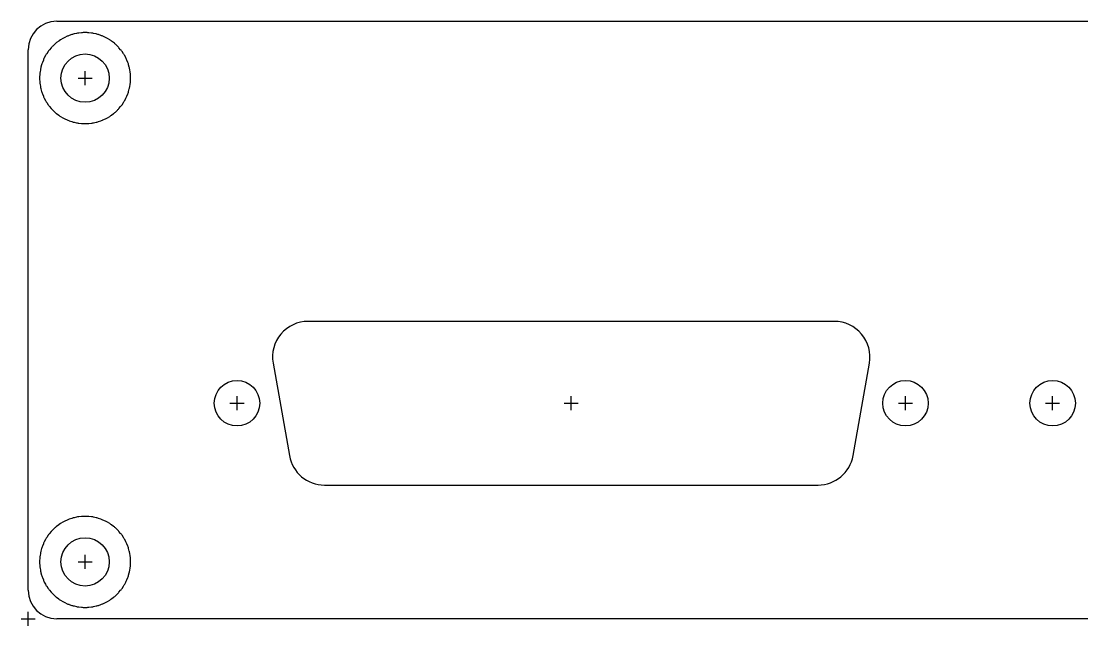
# Model space of a CAD drawing. Header units: millimetres. Extents: x 0 to 164, y 0 to 42.
# Drawn here: x -0.5 to 74.1, y -0.5 to 42 of the extents above; entities that cross this region are included whole.
import ezdxf

# ---------------------------------------------------------------- set-up
doc = ezdxf.new("R2010")
doc.units = ezdxf.units.MM
doc.layers.add('Bezugspunkte', color=1, linetype='CONTINUOUS')
doc.layers.add('Kontur', color=7, linetype='CONTINUOUS')

msp = doc.modelspace()

# ---------------------------------------------------------------- linework, layer by layer
at = {"layer": 'Bezugspunkte', "color": 1, "linetype": 'CONTINUOUS'}
for p, q in [((4, 37.507), (4, 38.493)), ((3.507, 38), (4.493, 38)), ((14.187, 15.15), (15.173, 15.15)), ((14.68, 14.657), (14.68, 15.643)), ((37.687, 15.15), (38.673, 15.15)), ((37.687, 15.15), (38.673, 15.15)), ((38.18, 14.657), (38.18, 15.643)), ((38.18, 14.657), (38.18, 15.643)), ((61.187, 15.15), (62.173, 15.15)), ((61.68, 14.657), (61.68, 15.643)), ((71.537, 15.15), (72.523, 15.15)), ((72.03, 14.657), (72.03, 15.643)), ((4, 3.507), (4, 4.493)), ((3.507, 4), (4.493, 4)), ((-0.493, 0), (0.493, 0)), ((0, -0.493), (0, 0.493))]:
    msp.add_line(p, q, dxfattribs=at)
at = {"layer": 'Kontur', "color": 7, "linetype": 'CONTINUOUS'}
for p, q in [((2, 42), (162, 42)), ((3.063, 41.059), (2.889, 41)), ((3.063, 41.059), (2.889, 41)), ((3.114, 41.075), (3.063, 41.059)), ((3.114, 41.075), (3.063, 41.059)), ((3.166, 41.089), (3.114, 41.075)), ((3.166, 41.089), (3.114, 41.075)), ((3.22, 41.102), (3.166, 41.089)), ((3.22, 41.102), (3.166, 41.089)), ((3.4, 41.142), (3.22, 41.102)), ((3.4, 41.142), (3.22, 41.102)), ((3.454, 41.153), (3.4, 41.142)), ((3.454, 41.153), (3.4, 41.142)), ((3.508, 41.162), (3.454, 41.153)), ((3.508, 41.162), (3.454, 41.153)), ((3.562, 41.169), (3.508, 41.162)), ((3.562, 41.169), (3.508, 41.162)), ((3.745, 41.189), (3.562, 41.169)), ((3.745, 41.189), (3.562, 41.169)), ((3.799, 41.194), (3.745, 41.189)), ((3.799, 41.194), (3.745, 41.189)), ((3.853, 41.197), (3.799, 41.194)), ((3.853, 41.197), (3.799, 41.194)), ((3.908, 41.198), (3.853, 41.197)), ((3.908, 41.198), (3.853, 41.197)), ((4.092, 41.198), (3.908, 41.198)), ((4.092, 41.198), (3.908, 41.198)), ((4.146, 41.197), (4.092, 41.198)), ((4.146, 41.197), (4.092, 41.198)), ((4.2, 41.194), (4.146, 41.197)), ((4.2, 41.194), (4.146, 41.197)), ((4.255, 41.189), (4.2, 41.194)), ((4.255, 41.189), (4.2, 41.194)), ((4.438, 41.169), (4.255, 41.189)), ((4.438, 41.169), (4.255, 41.189)), ((4.493, 41.162), (4.438, 41.169)), ((4.493, 41.162), (4.438, 41.169)), ((4.547, 41.153), (4.493, 41.162)), ((4.547, 41.153), (4.493, 41.162)), ((4.6, 41.142), (4.547, 41.153)), ((4.6, 41.142), (4.547, 41.153)), ((4.78, 41.102), (4.6, 41.142)), ((4.78, 41.102), (4.6, 41.142)), ((4.832, 41.09), (4.78, 41.102)), ((4.832, 41.09), (4.78, 41.102)), ((4.885, 41.075), (4.832, 41.09)), ((4.885, 41.075), (4.832, 41.09)), ((4.937, 41.059), (4.885, 41.075)), ((4.937, 41.059), (4.885, 41.075)), ((5.111, 41), (4.937, 41.059)), ((5.111, 41), (4.937, 41.059)), ((1.863, 40.381), (1.73, 40.254)), ((1.863, 40.381), (1.73, 40.254)), ((1.91, 40.424), (1.863, 40.381)), ((1.91, 40.424), (1.863, 40.381)), ((1.952, 40.459), (1.91, 40.424)), ((1.952, 40.459), (1.91, 40.424)), ((1.995, 40.493), (1.952, 40.459)), ((1.995, 40.493), (1.952, 40.459)), ((2.142, 40.604), (1.995, 40.493)), ((2.142, 40.604), (1.995, 40.493)), ((2.181, 40.633), (2.142, 40.604)), ((2.181, 40.633), (2.142, 40.604)), ((2.273, 40.693), (2.181, 40.633)), ((2.273, 40.693), (2.181, 40.633)), ((2.431, 40.788), (2.273, 40.693)), ((2.431, 40.788), (2.273, 40.693)), ((2.478, 40.815), (2.431, 40.788)), ((2.478, 40.815), (2.431, 40.788)), ((2.527, 40.84), (2.478, 40.815)), ((2.527, 40.84), (2.478, 40.815)), ((2.576, 40.864), (2.527, 40.84)), ((2.576, 40.864), (2.527, 40.84)), ((2.743, 40.941), (2.576, 40.864)), ((2.743, 40.941), (2.576, 40.864)), ((2.787, 40.961), (2.743, 40.941)), ((2.787, 40.961), (2.743, 40.941)), ((2.838, 40.981), (2.787, 40.961)), ((2.838, 40.981), (2.787, 40.961)), ((2.889, 41), (2.838, 40.981)), ((2.889, 41), (2.838, 40.981)), ((5.156, 40.983), (5.111, 41)), ((5.156, 40.983), (5.111, 41)), ((5.207, 40.963), (5.156, 40.983)), ((5.207, 40.963), (5.156, 40.983)), ((5.257, 40.941), (5.207, 40.963)), ((5.257, 40.941), (5.207, 40.963)), ((5.424, 40.864), (5.257, 40.941)), ((5.424, 40.864), (5.257, 40.941)), ((5.473, 40.84), (5.424, 40.864)), ((5.473, 40.84), (5.424, 40.864)), ((5.521, 40.815), (5.473, 40.84)), ((5.521, 40.815), (5.473, 40.84)), ((5.569, 40.788), (5.521, 40.815)), ((5.569, 40.788), (5.521, 40.815)), ((5.727, 40.693), (5.569, 40.788)), ((5.727, 40.693), (5.569, 40.788)), ((5.768, 40.667), (5.727, 40.693)), ((5.768, 40.667), (5.727, 40.693)), ((5.814, 40.636), (5.768, 40.667)), ((5.814, 40.636), (5.768, 40.667)), ((5.858, 40.604), (5.814, 40.636)), ((5.858, 40.604), (5.814, 40.636)), ((6.005, 40.493), (5.858, 40.604)), ((6.005, 40.493), (5.858, 40.604)), ((6.055, 40.454), (6.005, 40.493)), ((6.055, 40.454), (6.005, 40.493)), ((6.097, 40.418), (6.055, 40.454)), ((6.097, 40.418), (6.055, 40.454)), ((6.137, 40.381), (6.097, 40.418)), ((6.137, 40.381), (6.097, 40.418)), ((6.27, 40.254), (6.137, 40.381)), ((6.27, 40.254), (6.137, 40.381)), ((0, 2), (0, 40)), ((1.218, 39.579), (1.132, 39.417)), ((1.218, 39.579), (1.132, 39.417)), ((1.244, 39.626), (1.218, 39.579)), ((1.244, 39.626), (1.218, 39.579)), ((1.273, 39.673), (1.244, 39.626)), ((1.273, 39.673), (1.244, 39.626)), ((1.302, 39.719), (1.273, 39.673)), ((1.302, 39.719), (1.273, 39.673)), ((1.406, 39.872), (1.302, 39.719)), ((1.406, 39.872), (1.302, 39.719)), ((1.436, 39.914), (1.406, 39.872)), ((1.436, 39.914), (1.406, 39.872)), ((1.469, 39.958), (1.436, 39.914)), ((1.469, 39.958), (1.436, 39.914)), ((1.504, 40), (1.469, 39.958)), ((1.504, 40), (1.469, 39.958)), ((1.623, 40.14), (1.504, 40)), ((1.623, 40.14), (1.504, 40)), ((1.654, 40.175), (1.623, 40.14)), ((1.654, 40.175), (1.623, 40.14)), ((1.691, 40.215), (1.654, 40.175)), ((1.691, 40.215), (1.654, 40.175)), ((1.73, 40.254), (1.691, 40.215)), ((1.73, 40.254), (1.691, 40.215)), ((6.303, 40.221), (6.27, 40.254)), ((6.303, 40.221), (6.27, 40.254)), ((6.341, 40.182), (6.303, 40.221)), ((6.341, 40.182), (6.303, 40.221)), ((6.377, 40.14), (6.341, 40.182)), ((6.377, 40.14), (6.341, 40.182)), ((6.496, 40), (6.377, 40.14)), ((6.496, 40), (6.377, 40.14)), ((6.529, 39.961), (6.496, 40)), ((6.529, 39.961), (6.496, 40)), ((6.562, 39.917), (6.529, 39.961)), ((6.562, 39.917), (6.529, 39.961)), ((6.594, 39.872), (6.562, 39.917)), ((6.594, 39.872), (6.562, 39.917)), ((6.698, 39.719), (6.594, 39.872)), ((6.698, 39.719), (6.594, 39.872)), ((6.727, 39.674), (6.698, 39.719)), ((6.727, 39.674), (6.698, 39.719)), ((6.755, 39.627), (6.727, 39.674)), ((6.755, 39.627), (6.727, 39.674)), ((6.782, 39.579), (6.755, 39.627)), ((6.782, 39.579), (6.755, 39.627)), ((6.868, 39.417), (6.782, 39.579)), ((6.868, 39.417), (6.782, 39.579)), ((0.943, 38.941), (0.894, 38.763)), ((0.943, 38.941), (0.894, 38.763)), ((0.958, 38.994), (0.943, 38.941)), ((0.958, 38.994), (0.943, 38.941)), ((0.976, 39.046), (0.958, 38.994)), ((0.976, 39.046), (0.958, 38.994)), ((0.995, 39.097), (0.976, 39.046)), ((0.995, 39.097), (0.976, 39.046)), ((1.063, 39.268), (0.995, 39.097)), ((1.063, 39.268), (0.995, 39.097)), ((1.084, 39.319), (1.063, 39.268)), ((1.084, 39.319), (1.063, 39.268)), ((1.107, 39.368), (1.084, 39.319)), ((1.107, 39.368), (1.084, 39.319)), ((1.132, 39.417), (1.107, 39.368)), ((1.132, 39.417), (1.107, 39.368)), ((6.893, 39.368), (6.868, 39.417)), ((6.893, 39.368), (6.868, 39.417)), ((6.916, 39.319), (6.893, 39.368)), ((6.916, 39.319), (6.893, 39.368)), ((6.937, 39.268), (6.916, 39.319)), ((6.937, 39.268), (6.916, 39.319)), ((7.005, 39.097), (6.937, 39.268)), ((7.005, 39.097), (6.937, 39.268)), ((7.024, 39.046), (7.005, 39.097)), ((7.024, 39.046), (7.005, 39.097)), ((7.042, 38.994), (7.024, 39.046)), ((7.042, 38.994), (7.024, 39.046)), ((7.057, 38.941), (7.042, 38.994)), ((7.057, 38.941), (7.042, 38.994)), ((7.106, 38.763), (7.057, 38.941)), ((7.106, 38.763), (7.057, 38.941)), ((0.802, 38.081), (0.8, 38.027)), ((0.802, 38.081), (0.8, 38.027)), ((0.812, 38.265), (0.802, 38.081)), ((0.812, 38.265), (0.802, 38.081)), ((0.816, 38.321), (0.812, 38.265)), ((0.816, 38.321), (0.812, 38.265)), ((0.822, 38.375), (0.816, 38.321)), ((0.822, 38.375), (0.816, 38.321)), ((0.83, 38.429), (0.822, 38.375)), ((0.83, 38.429), (0.822, 38.375)), ((0.86, 38.61), (0.83, 38.429)), ((0.86, 38.61), (0.83, 38.429)), ((0.869, 38.657), (0.86, 38.61)), ((0.869, 38.657), (0.86, 38.61)), ((0.88, 38.71), (0.869, 38.657)), ((0.88, 38.71), (0.869, 38.657)), ((0.894, 38.763), (0.88, 38.71)), ((0.894, 38.763), (0.88, 38.71)), ((7.118, 38.718), (7.106, 38.763)), ((7.118, 38.718), (7.106, 38.763)), ((7.13, 38.664), (7.118, 38.718)), ((7.13, 38.664), (7.118, 38.718)), ((7.14, 38.61), (7.13, 38.664)), ((7.14, 38.61), (7.13, 38.664)), ((7.17, 38.429), (7.14, 38.61)), ((7.17, 38.429), (7.14, 38.61)), ((7.178, 38.374), (7.17, 38.429)), ((7.178, 38.374), (7.17, 38.429)), ((7.184, 38.32), (7.178, 38.374)), ((7.184, 38.32), (7.178, 38.374)), ((7.188, 38.265), (7.184, 38.32)), ((7.188, 38.265), (7.184, 38.32)), ((7.198, 38.081), (7.188, 38.265)), ((7.198, 38.081), (7.188, 38.265)), ((7.2, 38.028), (7.198, 38.081)), ((7.2, 38.028), (7.198, 38.081)), ((0.8, 38.027), (0.8, 37.972)), ((0.8, 38.027), (0.8, 37.972)), ((0.8, 37.972), (0.802, 37.919)), ((0.8, 37.972), (0.802, 37.919)), ((0.802, 37.919), (0.812, 37.735)), ((0.802, 37.919), (0.812, 37.735)), ((0.812, 37.735), (0.816, 37.68)), ((0.812, 37.735), (0.816, 37.68)), ((0.816, 37.68), (0.822, 37.626)), ((0.816, 37.68), (0.822, 37.626)), ((0.822, 37.626), (0.83, 37.571)), ((0.822, 37.626), (0.83, 37.571)), ((0.83, 37.571), (0.86, 37.39)), ((0.83, 37.571), (0.86, 37.39)), ((0.86, 37.39), (0.87, 37.336)), ((0.86, 37.39), (0.87, 37.336)), ((0.87, 37.336), (0.882, 37.282)), ((0.87, 37.336), (0.882, 37.282)), ((7.106, 37.237), (7.12, 37.29)), ((7.106, 37.237), (7.12, 37.29)), ((7.12, 37.29), (7.131, 37.343)), ((7.12, 37.29), (7.131, 37.343)), ((7.131, 37.343), (7.14, 37.39)), ((7.131, 37.343), (7.14, 37.39)), ((7.14, 37.39), (7.17, 37.571)), ((7.14, 37.39), (7.17, 37.571)), ((7.17, 37.571), (7.178, 37.625)), ((7.17, 37.571), (7.178, 37.625)), ((7.178, 37.625), (7.184, 37.679)), ((7.178, 37.625), (7.184, 37.679)), ((7.184, 37.679), (7.188, 37.735)), ((7.184, 37.679), (7.188, 37.735)), ((7.188, 37.735), (7.198, 37.919)), ((7.188, 37.735), (7.198, 37.919)), ((7.198, 37.919), (7.2, 37.973)), ((7.198, 37.919), (7.2, 37.973)), ((7.2, 37.973), (7.2, 38.028)), ((7.2, 37.973), (7.2, 38.028)), ((0.882, 37.282), (0.894, 37.237)), ((0.882, 37.282), (0.894, 37.237)), ((0.894, 37.237), (0.943, 37.059)), ((0.894, 37.237), (0.943, 37.059)), ((0.943, 37.059), (0.958, 37.006)), ((0.943, 37.059), (0.958, 37.006)), ((0.958, 37.006), (0.976, 36.954)), ((0.958, 37.006), (0.976, 36.954)), ((0.976, 36.954), (0.995, 36.903)), ((0.976, 36.954), (0.995, 36.903)), ((0.995, 36.903), (1.063, 36.732)), ((0.995, 36.903), (1.063, 36.732)), ((1.063, 36.732), (1.084, 36.681)), ((1.063, 36.732), (1.084, 36.681)), ((1.084, 36.681), (1.107, 36.632)), ((1.084, 36.681), (1.107, 36.632)), ((1.107, 36.632), (1.132, 36.583)), ((1.107, 36.632), (1.132, 36.583)), ((1.132, 36.583), (1.218, 36.421)), ((1.132, 36.583), (1.218, 36.421)), ((6.782, 36.421), (6.868, 36.583)), ((6.782, 36.421), (6.868, 36.583)), ((6.868, 36.583), (6.893, 36.632)), ((6.868, 36.583), (6.893, 36.632)), ((6.893, 36.632), (6.916, 36.681)), ((6.893, 36.632), (6.916, 36.681)), ((6.916, 36.681), (6.937, 36.732)), ((6.916, 36.681), (6.937, 36.732)), ((6.937, 36.732), (7.005, 36.903)), ((6.937, 36.732), (7.005, 36.903)), ((7.005, 36.903), (7.024, 36.954)), ((7.005, 36.903), (7.024, 36.954)), ((7.024, 36.954), (7.042, 37.006)), ((7.024, 36.954), (7.042, 37.006)), ((7.042, 37.006), (7.057, 37.059)), ((7.042, 37.006), (7.057, 37.059)), ((7.057, 37.059), (7.106, 37.237)), ((7.057, 37.059), (7.106, 37.237)), ((1.218, 36.421), (1.245, 36.373)), ((1.218, 36.421), (1.245, 36.373)), ((1.245, 36.373), (1.273, 36.326)), ((1.245, 36.373), (1.273, 36.326)), ((1.273, 36.326), (1.302, 36.281)), ((1.273, 36.326), (1.302, 36.281)), ((1.302, 36.281), (1.406, 36.128)), ((1.302, 36.281), (1.406, 36.128)), ((1.406, 36.128), (1.438, 36.083)), ((1.406, 36.128), (1.438, 36.083)), ((1.438, 36.083), (1.471, 36.039)), ((1.438, 36.083), (1.471, 36.039)), ((1.471, 36.039), (1.504, 36)), ((1.471, 36.039), (1.504, 36)), ((1.504, 36), (1.623, 35.86)), ((1.504, 36), (1.623, 35.86)), ((1.623, 35.86), (1.659, 35.818)), ((1.623, 35.86), (1.659, 35.818)), ((1.659, 35.818), (1.697, 35.779)), ((1.659, 35.818), (1.697, 35.779)), ((6.309, 35.785), (6.346, 35.825)), ((6.309, 35.785), (6.346, 35.825)), ((6.346, 35.825), (6.377, 35.86)), ((6.346, 35.825), (6.377, 35.86)), ((6.377, 35.86), (6.496, 36)), ((6.377, 35.86), (6.496, 36)), ((6.496, 36), (6.531, 36.042)), ((6.496, 36), (6.531, 36.042)), ((6.531, 36.042), (6.564, 36.086)), ((6.531, 36.042), (6.564, 36.086)), ((6.564, 36.086), (6.594, 36.128)), ((6.564, 36.086), (6.594, 36.128)), ((6.594, 36.128), (6.698, 36.281)), ((6.594, 36.128), (6.698, 36.281)), ((6.698, 36.281), (6.727, 36.327)), ((6.698, 36.281), (6.727, 36.327)), ((6.727, 36.327), (6.756, 36.374)), ((6.727, 36.327), (6.756, 36.374)), ((6.756, 36.374), (6.782, 36.421)), ((6.756, 36.374), (6.782, 36.421)), ((1.697, 35.779), (1.73, 35.746)), ((1.697, 35.779), (1.73, 35.746)), ((1.73, 35.746), (1.863, 35.619)), ((1.73, 35.746), (1.863, 35.619)), ((1.863, 35.619), (1.903, 35.582)), ((1.863, 35.619), (1.903, 35.582)), ((1.903, 35.582), (1.945, 35.546)), ((1.903, 35.582), (1.945, 35.546)), ((1.945, 35.546), (1.995, 35.507)), ((1.945, 35.546), (1.995, 35.507)), ((1.995, 35.507), (2.142, 35.396)), ((1.995, 35.507), (2.142, 35.396)), ((2.142, 35.396), (2.186, 35.364)), ((2.142, 35.396), (2.186, 35.364)), ((2.186, 35.364), (2.232, 35.333)), ((2.186, 35.364), (2.232, 35.333)), ((2.232, 35.333), (2.273, 35.307)), ((2.232, 35.333), (2.273, 35.307)), ((2.273, 35.307), (2.431, 35.212)), ((2.273, 35.307), (2.431, 35.212)), ((2.431, 35.212), (2.479, 35.185)), ((2.431, 35.212), (2.479, 35.185)), ((2.479, 35.185), (2.527, 35.16)), ((2.479, 35.185), (2.527, 35.16)), ((2.527, 35.16), (2.576, 35.136)), ((2.527, 35.16), (2.576, 35.136)), ((2.576, 35.136), (2.743, 35.059)), ((2.576, 35.136), (2.743, 35.059)), ((2.743, 35.059), (2.793, 35.037)), ((2.743, 35.059), (2.793, 35.037)), ((5.213, 35.039), (5.257, 35.059)), ((5.213, 35.039), (5.257, 35.059)), ((5.257, 35.059), (5.424, 35.136)), ((5.257, 35.059), (5.424, 35.136)), ((5.424, 35.136), (5.473, 35.16)), ((5.424, 35.136), (5.473, 35.16)), ((5.473, 35.16), (5.522, 35.185)), ((5.473, 35.16), (5.522, 35.185)), ((5.522, 35.185), (5.569, 35.212)), ((5.522, 35.185), (5.569, 35.212)), ((5.569, 35.212), (5.727, 35.307)), ((5.569, 35.212), (5.727, 35.307)), ((5.727, 35.307), (5.819, 35.367)), ((5.727, 35.307), (5.819, 35.367)), ((5.819, 35.367), (5.858, 35.396)), ((5.819, 35.367), (5.858, 35.396)), ((5.858, 35.396), (6.005, 35.507)), ((5.858, 35.396), (6.005, 35.507)), ((6.005, 35.507), (6.048, 35.541)), ((6.005, 35.507), (6.048, 35.541)), ((6.048, 35.541), (6.09, 35.576)), ((6.048, 35.541), (6.09, 35.576)), ((6.09, 35.576), (6.137, 35.619)), ((6.09, 35.576), (6.137, 35.619)), ((6.137, 35.619), (6.27, 35.746)), ((6.137, 35.619), (6.27, 35.746)), ((6.27, 35.746), (6.309, 35.785)), ((6.27, 35.746), (6.309, 35.785)), ((2.793, 35.037), (2.844, 35.017)), ((2.793, 35.037), (2.844, 35.017)), ((2.844, 35.017), (2.889, 35)), ((2.844, 35.017), (2.889, 35)), ((2.889, 35), (3.063, 34.941)), ((2.889, 35), (3.063, 34.941)), ((3.063, 34.941), (3.115, 34.925)), ((3.063, 34.941), (3.115, 34.925)), ((3.115, 34.925), (3.168, 34.91)), ((3.115, 34.925), (3.168, 34.91)), ((3.168, 34.91), (3.22, 34.898)), ((3.168, 34.91), (3.22, 34.898)), ((3.22, 34.898), (3.4, 34.858)), ((3.22, 34.898), (3.4, 34.858)), ((3.4, 34.858), (3.453, 34.847)), ((3.4, 34.858), (3.453, 34.847)), ((3.453, 34.847), (3.507, 34.838)), ((3.453, 34.847), (3.507, 34.838)), ((3.507, 34.838), (3.562, 34.831)), ((3.507, 34.838), (3.562, 34.831)), ((3.562, 34.831), (3.745, 34.811)), ((3.562, 34.831), (3.745, 34.811)), ((3.745, 34.811), (3.8, 34.806)), ((3.745, 34.811), (3.8, 34.806)), ((3.8, 34.806), (3.854, 34.803)), ((3.8, 34.806), (3.854, 34.803)), ((3.854, 34.803), (3.908, 34.802)), ((3.854, 34.803), (3.908, 34.802)), ((3.908, 34.802), (4.092, 34.802)), ((3.908, 34.802), (4.092, 34.802)), ((4.092, 34.802), (4.147, 34.803)), ((4.092, 34.802), (4.147, 34.803)), ((4.147, 34.803), (4.201, 34.806)), ((4.147, 34.803), (4.201, 34.806)), ((4.201, 34.806), (4.255, 34.811)), ((4.201, 34.806), (4.255, 34.811)), ((4.255, 34.811), (4.438, 34.831)), ((4.255, 34.811), (4.438, 34.831)), ((4.438, 34.831), (4.492, 34.838)), ((4.438, 34.831), (4.492, 34.838)), ((4.492, 34.838), (4.546, 34.847)), ((4.492, 34.838), (4.546, 34.847)), ((4.546, 34.847), (4.6, 34.858)), ((4.546, 34.847), (4.6, 34.858)), ((4.6, 34.858), (4.78, 34.898)), ((4.6, 34.858), (4.78, 34.898)), ((4.78, 34.898), (4.834, 34.911)), ((4.78, 34.898), (4.834, 34.911)), ((4.834, 34.911), (4.886, 34.925)), ((4.834, 34.911), (4.886, 34.925)), ((4.886, 34.925), (4.937, 34.941)), ((4.886, 34.925), (4.937, 34.941)), ((4.937, 34.941), (5.111, 35)), ((4.937, 34.941), (5.111, 35)), ((5.111, 35), (5.162, 35.019)), ((5.111, 35), (5.162, 35.019)), ((5.162, 35.019), (5.213, 35.039)), ((5.162, 35.019), (5.213, 35.039)), ((56.681, 20.9), (19.679, 20.9)), ((17.217, 17.967), (18.363, 11.466)), ((57.997, 11.466), (59.143, 17.967)), ((20.824, 9.4), (55.536, 9.4)), ((2.431, 6.788), (2.273, 6.693)), ((2.431, 6.788), (2.273, 6.693)), ((2.478, 6.815), (2.431, 6.788)), ((2.478, 6.815), (2.431, 6.788)), ((2.527, 6.84), (2.478, 6.815)), ((2.527, 6.84), (2.478, 6.815)), ((2.576, 6.864), (2.527, 6.84)), ((2.576, 6.864), (2.527, 6.84)), ((2.743, 6.941), (2.576, 6.864)), ((2.743, 6.941), (2.576, 6.864)), ((2.787, 6.961), (2.743, 6.941)), ((2.787, 6.961), (2.743, 6.941)), ((2.838, 6.981), (2.787, 6.961)), ((2.838, 6.981), (2.787, 6.961)), ((2.889, 7), (2.838, 6.981)), ((2.889, 7), (2.838, 6.981)), ((3.063, 7.059), (2.889, 7)), ((3.063, 7.059), (2.889, 7)), ((3.114, 7.075), (3.063, 7.059)), ((3.114, 7.075), (3.063, 7.059)), ((3.166, 7.089), (3.114, 7.075)), ((3.166, 7.089), (3.114, 7.075)), ((3.22, 7.102), (3.166, 7.089)), ((3.22, 7.102), (3.166, 7.089)), ((3.4, 7.142), (3.22, 7.102)), ((3.4, 7.142), (3.22, 7.102)), ((3.454, 7.153), (3.4, 7.142)), ((3.454, 7.153), (3.4, 7.142)), ((3.508, 7.162), (3.454, 7.153)), ((3.508, 7.162), (3.454, 7.153)), ((3.562, 7.169), (3.508, 7.162)), ((3.562, 7.169), (3.508, 7.162)), ((3.745, 7.189), (3.562, 7.169)), ((3.745, 7.189), (3.562, 7.169)), ((3.799, 7.194), (3.745, 7.189)), ((3.799, 7.194), (3.745, 7.189)), ((3.853, 7.197), (3.799, 7.194)), ((3.853, 7.197), (3.799, 7.194)), ((3.908, 7.198), (3.853, 7.197)), ((3.908, 7.198), (3.853, 7.197)), ((4.092, 7.198), (3.908, 7.198)), ((4.092, 7.198), (3.908, 7.198)), ((4.146, 7.197), (4.092, 7.198)), ((4.146, 7.197), (4.092, 7.198)), ((4.2, 7.194), (4.146, 7.197)), ((4.2, 7.194), (4.146, 7.197)), ((4.255, 7.189), (4.2, 7.194)), ((4.255, 7.189), (4.2, 7.194)), ((4.438, 7.169), (4.255, 7.189)), ((4.438, 7.169), (4.255, 7.189)), ((4.493, 7.162), (4.438, 7.169)), ((4.493, 7.162), (4.438, 7.169)), ((4.547, 7.153), (4.493, 7.162)), ((4.547, 7.153), (4.493, 7.162)), ((4.6, 7.142), (4.547, 7.153)), ((4.6, 7.142), (4.547, 7.153)), ((4.78, 7.102), (4.6, 7.142)), ((4.78, 7.102), (4.6, 7.142)), ((4.832, 7.09), (4.78, 7.102)), ((4.832, 7.09), (4.78, 7.102)), ((4.885, 7.075), (4.832, 7.09)), ((4.885, 7.075), (4.832, 7.09)), ((4.937, 7.059), (4.885, 7.075)), ((4.937, 7.059), (4.885, 7.075)), ((5.111, 7), (4.937, 7.059)), ((5.111, 7), (4.937, 7.059)), ((5.156, 6.983), (5.111, 7)), ((5.156, 6.983), (5.111, 7)), ((5.207, 6.963), (5.156, 6.983)), ((5.207, 6.963), (5.156, 6.983)), ((5.257, 6.941), (5.207, 6.963)), ((5.257, 6.941), (5.207, 6.963)), ((5.424, 6.864), (5.257, 6.941)), ((5.424, 6.864), (5.257, 6.941)), ((5.473, 6.84), (5.424, 6.864)), ((5.473, 6.84), (5.424, 6.864)), ((5.521, 6.815), (5.473, 6.84)), ((5.521, 6.815), (5.473, 6.84)), ((5.569, 6.788), (5.521, 6.815)), ((5.569, 6.788), (5.521, 6.815)), ((5.727, 6.693), (5.569, 6.788)), ((5.727, 6.693), (5.569, 6.788)), ((1.504, 6), (1.469, 5.958)), ((1.504, 6), (1.469, 5.958)), ((1.623, 6.14), (1.504, 6)), ((1.623, 6.14), (1.504, 6)), ((1.654, 6.175), (1.623, 6.14)), ((1.654, 6.175), (1.623, 6.14)), ((1.691, 6.215), (1.654, 6.175)), ((1.691, 6.215), (1.654, 6.175)), ((1.73, 6.254), (1.691, 6.215)), ((1.73, 6.254), (1.691, 6.215)), ((1.863, 6.381), (1.73, 6.254)), ((1.863, 6.381), (1.73, 6.254)), ((1.91, 6.424), (1.863, 6.381)), ((1.91, 6.424), (1.863, 6.381)), ((1.952, 6.459), (1.91, 6.424)), ((1.952, 6.459), (1.91, 6.424)), ((1.995, 6.493), (1.952, 6.459)), ((1.995, 6.493), (1.952, 6.459)), ((2.142, 6.604), (1.995, 6.493)), ((2.142, 6.604), (1.995, 6.493)), ((2.181, 6.633), (2.142, 6.604)), ((2.181, 6.633), (2.142, 6.604)), ((2.273, 6.693), (2.181, 6.633)), ((2.273, 6.693), (2.181, 6.633)), ((5.768, 6.667), (5.727, 6.693)), ((5.768, 6.667), (5.727, 6.693)), ((5.814, 6.636), (5.768, 6.667)), ((5.814, 6.636), (5.768, 6.667)), ((5.858, 6.604), (5.814, 6.636)), ((5.858, 6.604), (5.814, 6.636)), ((6.005, 6.493), (5.858, 6.604)), ((6.005, 6.493), (5.858, 6.604)), ((6.055, 6.454), (6.005, 6.493)), ((6.055, 6.454), (6.005, 6.493)), ((6.097, 6.418), (6.055, 6.454)), ((6.097, 6.418), (6.055, 6.454)), ((6.137, 6.381), (6.097, 6.418)), ((6.137, 6.381), (6.097, 6.418)), ((6.27, 6.254), (6.137, 6.381)), ((6.27, 6.254), (6.137, 6.381)), ((6.303, 6.221), (6.27, 6.254)), ((6.303, 6.221), (6.27, 6.254)), ((6.341, 6.182), (6.303, 6.221)), ((6.341, 6.182), (6.303, 6.221)), ((6.377, 6.14), (6.341, 6.182)), ((6.377, 6.14), (6.341, 6.182)), ((6.496, 6), (6.377, 6.14)), ((6.496, 6), (6.377, 6.14)), ((6.529, 5.961), (6.496, 6)), ((6.529, 5.961), (6.496, 6)), ((1.063, 5.268), (0.995, 5.097)), ((1.063, 5.268), (0.995, 5.097)), ((1.084, 5.319), (1.063, 5.268)), ((1.084, 5.319), (1.063, 5.268)), ((1.107, 5.368), (1.084, 5.319)), ((1.107, 5.368), (1.084, 5.319)), ((1.132, 5.417), (1.107, 5.368)), ((1.132, 5.417), (1.107, 5.368)), ((1.218, 5.579), (1.132, 5.417)), ((1.218, 5.579), (1.132, 5.417)), ((1.244, 5.626), (1.218, 5.579)), ((1.244, 5.626), (1.218, 5.579)), ((1.273, 5.673), (1.244, 5.626)), ((1.273, 5.673), (1.244, 5.626)), ((1.302, 5.719), (1.273, 5.673)), ((1.302, 5.719), (1.273, 5.673)), ((1.406, 5.872), (1.302, 5.719)), ((1.406, 5.872), (1.302, 5.719)), ((1.436, 5.914), (1.406, 5.872)), ((1.436, 5.914), (1.406, 5.872)), ((1.469, 5.958), (1.436, 5.914)), ((1.469, 5.958), (1.436, 5.914)), ((6.562, 5.917), (6.529, 5.961)), ((6.562, 5.917), (6.529, 5.961)), ((6.594, 5.872), (6.562, 5.917)), ((6.594, 5.872), (6.562, 5.917)), ((6.698, 5.719), (6.594, 5.872)), ((6.698, 5.719), (6.594, 5.872)), ((6.727, 5.674), (6.698, 5.719)), ((6.727, 5.674), (6.698, 5.719)), ((6.755, 5.627), (6.727, 5.674)), ((6.755, 5.627), (6.727, 5.674)), ((6.782, 5.579), (6.755, 5.627)), ((6.782, 5.579), (6.755, 5.627)), ((6.868, 5.417), (6.782, 5.579)), ((6.868, 5.417), (6.782, 5.579)), ((6.893, 5.368), (6.868, 5.417)), ((6.893, 5.368), (6.868, 5.417)), ((6.916, 5.319), (6.893, 5.368)), ((6.916, 5.319), (6.893, 5.368)), ((6.937, 5.268), (6.916, 5.319)), ((6.937, 5.268), (6.916, 5.319)), ((7.005, 5.097), (6.937, 5.268)), ((7.005, 5.097), (6.937, 5.268)), ((0.86, 4.61), (0.83, 4.429)), ((0.86, 4.61), (0.83, 4.429)), ((0.869, 4.657), (0.86, 4.61)), ((0.869, 4.657), (0.86, 4.61)), ((0.88, 4.71), (0.869, 4.657)), ((0.88, 4.71), (0.869, 4.657)), ((0.894, 4.763), (0.88, 4.71)), ((0.894, 4.763), (0.88, 4.71)), ((0.943, 4.941), (0.894, 4.763)), ((0.943, 4.941), (0.894, 4.763)), ((0.958, 4.994), (0.943, 4.941)), ((0.958, 4.994), (0.943, 4.941)), ((0.976, 5.046), (0.958, 4.994)), ((0.976, 5.046), (0.958, 4.994)), ((0.995, 5.097), (0.976, 5.046)), ((0.995, 5.097), (0.976, 5.046)), ((7.024, 5.046), (7.005, 5.097)), ((7.024, 5.046), (7.005, 5.097)), ((7.042, 4.994), (7.024, 5.046)), ((7.042, 4.994), (7.024, 5.046)), ((7.057, 4.941), (7.042, 4.994)), ((7.057, 4.941), (7.042, 4.994)), ((7.106, 4.763), (7.057, 4.941)), ((7.106, 4.763), (7.057, 4.941)), ((7.118, 4.718), (7.106, 4.763)), ((7.118, 4.718), (7.106, 4.763)), ((7.13, 4.664), (7.118, 4.718)), ((7.13, 4.664), (7.118, 4.718)), ((7.14, 4.61), (7.13, 4.664)), ((7.14, 4.61), (7.13, 4.664)), ((7.17, 4.429), (7.14, 4.61)), ((7.17, 4.429), (7.14, 4.61)), ((0.802, 4.081), (0.8, 4.027)), ((0.802, 4.081), (0.8, 4.027)), ((0.8, 4.027), (0.8, 3.972)), ((0.8, 4.027), (0.8, 3.972)), ((0.8, 3.972), (0.802, 3.919)), ((0.8, 3.972), (0.802, 3.919)), ((0.812, 4.265), (0.802, 4.081)), ((0.812, 4.265), (0.802, 4.081)), ((0.802, 3.919), (0.812, 3.735)), ((0.802, 3.919), (0.812, 3.735)), ((0.816, 4.321), (0.812, 4.265)), ((0.816, 4.321), (0.812, 4.265)), ((0.812, 3.735), (0.816, 3.68)), ((0.812, 3.735), (0.816, 3.68)), ((0.822, 4.375), (0.816, 4.321)), ((0.822, 4.375), (0.816, 4.321)), ((0.83, 4.429), (0.822, 4.375)), ((0.83, 4.429), (0.822, 4.375)), ((7.178, 4.374), (7.17, 4.429)), ((7.178, 4.374), (7.17, 4.429)), ((7.184, 4.32), (7.178, 4.374)), ((7.184, 4.32), (7.178, 4.374)), ((7.188, 4.265), (7.184, 4.32)), ((7.188, 4.265), (7.184, 4.32)), ((7.184, 3.679), (7.188, 3.735)), ((7.184, 3.679), (7.188, 3.735)), ((7.198, 4.081), (7.188, 4.265)), ((7.198, 4.081), (7.188, 4.265)), ((7.188, 3.735), (7.198, 3.919)), ((7.188, 3.735), (7.198, 3.919)), ((7.2, 4.028), (7.198, 4.081)), ((7.2, 4.028), (7.198, 4.081)), ((7.198, 3.919), (7.2, 3.973)), ((7.198, 3.919), (7.2, 3.973)), ((7.2, 3.973), (7.2, 4.028)), ((7.2, 3.973), (7.2, 4.028)), ((0.816, 3.68), (0.822, 3.626)), ((0.816, 3.68), (0.822, 3.626)), ((0.822, 3.626), (0.83, 3.571)), ((0.822, 3.626), (0.83, 3.571)), ((0.83, 3.571), (0.86, 3.39)), ((0.83, 3.571), (0.86, 3.39)), ((0.86, 3.39), (0.87, 3.336)), ((0.86, 3.39), (0.87, 3.336)), ((0.87, 3.336), (0.882, 3.282)), ((0.87, 3.336), (0.882, 3.282)), ((0.882, 3.282), (0.894, 3.237)), ((0.882, 3.282), (0.894, 3.237)), ((0.894, 3.237), (0.943, 3.059)), ((0.894, 3.237), (0.943, 3.059)), ((0.943, 3.059), (0.958, 3.006)), ((0.943, 3.059), (0.958, 3.006)), ((0.958, 3.006), (0.976, 2.954)), ((0.958, 3.006), (0.976, 2.954)), ((7.024, 2.954), (7.042, 3.006)), ((7.024, 2.954), (7.042, 3.006)), ((7.042, 3.006), (7.057, 3.059)), ((7.042, 3.006), (7.057, 3.059)), ((7.057, 3.059), (7.106, 3.237)), ((7.057, 3.059), (7.106, 3.237)), ((7.106, 3.237), (7.12, 3.29)), ((7.106, 3.237), (7.12, 3.29)), ((7.12, 3.29), (7.131, 3.343)), ((7.12, 3.29), (7.131, 3.343)), ((7.131, 3.343), (7.14, 3.39)), ((7.131, 3.343), (7.14, 3.39)), ((7.14, 3.39), (7.17, 3.571)), ((7.14, 3.39), (7.17, 3.571)), ((7.17, 3.571), (7.178, 3.625)), ((7.17, 3.571), (7.178, 3.625)), ((7.178, 3.625), (7.184, 3.679)), ((7.178, 3.625), (7.184, 3.679)), ((0.976, 2.954), (0.995, 2.903)), ((0.976, 2.954), (0.995, 2.903)), ((0.995, 2.903), (1.063, 2.732)), ((0.995, 2.903), (1.063, 2.732)), ((1.063, 2.732), (1.084, 2.681)), ((1.063, 2.732), (1.084, 2.681)), ((1.084, 2.681), (1.107, 2.632)), ((1.084, 2.681), (1.107, 2.632)), ((1.107, 2.632), (1.132, 2.583)), ((1.107, 2.632), (1.132, 2.583)), ((1.132, 2.583), (1.218, 2.421)), ((1.132, 2.583), (1.218, 2.421)), ((1.218, 2.421), (1.245, 2.373)), ((1.218, 2.421), (1.245, 2.373)), ((1.245, 2.373), (1.273, 2.326)), ((1.245, 2.373), (1.273, 2.326)), ((1.273, 2.326), (1.302, 2.281)), ((1.273, 2.326), (1.302, 2.281)), ((1.302, 2.281), (1.406, 2.128)), ((1.302, 2.281), (1.406, 2.128)), ((6.594, 2.128), (6.698, 2.281)), ((6.594, 2.128), (6.698, 2.281)), ((6.698, 2.281), (6.727, 2.327)), ((6.698, 2.281), (6.727, 2.327)), ((6.727, 2.327), (6.756, 2.374)), ((6.727, 2.327), (6.756, 2.374)), ((6.756, 2.374), (6.782, 2.421)), ((6.756, 2.374), (6.782, 2.421)), ((6.782, 2.421), (6.868, 2.583)), ((6.782, 2.421), (6.868, 2.583)), ((6.868, 2.583), (6.893, 2.632)), ((6.868, 2.583), (6.893, 2.632)), ((6.893, 2.632), (6.916, 2.681)), ((6.893, 2.632), (6.916, 2.681)), ((6.916, 2.681), (6.937, 2.732)), ((6.916, 2.681), (6.937, 2.732)), ((6.937, 2.732), (7.005, 2.903)), ((6.937, 2.732), (7.005, 2.903)), ((7.005, 2.903), (7.024, 2.954)), ((7.005, 2.903), (7.024, 2.954)), ((1.406, 2.128), (1.438, 2.083)), ((1.406, 2.128), (1.438, 2.083)), ((1.438, 2.083), (1.471, 2.039)), ((1.438, 2.083), (1.471, 2.039)), ((1.471, 2.039), (1.504, 2)), ((1.471, 2.039), (1.504, 2)), ((1.504, 2), (1.623, 1.86)), ((1.504, 2), (1.623, 1.86)), ((1.623, 1.86), (1.659, 1.818)), ((1.623, 1.86), (1.659, 1.818)), ((1.659, 1.818), (1.697, 1.779)), ((1.659, 1.818), (1.697, 1.779)), ((1.697, 1.779), (1.73, 1.746)), ((1.697, 1.779), (1.73, 1.746)), ((1.73, 1.746), (1.863, 1.619)), ((1.73, 1.746), (1.863, 1.619)), ((1.863, 1.619), (1.903, 1.582)), ((1.863, 1.619), (1.903, 1.582)), ((1.903, 1.582), (1.945, 1.546)), ((1.903, 1.582), (1.945, 1.546)), ((1.945, 1.546), (1.995, 1.507)), ((1.945, 1.546), (1.995, 1.507)), ((1.995, 1.507), (2.142, 1.396)), ((1.995, 1.507), (2.142, 1.396)), ((5.858, 1.396), (6.005, 1.507)), ((5.858, 1.396), (6.005, 1.507)), ((6.005, 1.507), (6.048, 1.541)), ((6.005, 1.507), (6.048, 1.541)), ((6.048, 1.541), (6.09, 1.576)), ((6.048, 1.541), (6.09, 1.576)), ((6.09, 1.576), (6.137, 1.619)), ((6.09, 1.576), (6.137, 1.619)), ((6.137, 1.619), (6.27, 1.746)), ((6.137, 1.619), (6.27, 1.746)), ((6.27, 1.746), (6.309, 1.785)), ((6.27, 1.746), (6.309, 1.785)), ((6.309, 1.785), (6.346, 1.825)), ((6.309, 1.785), (6.346, 1.825)), ((6.346, 1.825), (6.377, 1.86)), ((6.346, 1.825), (6.377, 1.86)), ((6.377, 1.86), (6.496, 2)), ((6.377, 1.86), (6.496, 2)), ((6.496, 2), (6.531, 2.042)), ((6.496, 2), (6.531, 2.042)), ((6.531, 2.042), (6.564, 2.086)), ((6.531, 2.042), (6.564, 2.086)), ((6.564, 2.086), (6.594, 2.128)), ((6.564, 2.086), (6.594, 2.128)), ((2.142, 1.396), (2.186, 1.364)), ((2.142, 1.396), (2.186, 1.364)), ((2.186, 1.364), (2.232, 1.333)), ((2.186, 1.364), (2.232, 1.333)), ((2.232, 1.333), (2.273, 1.307)), ((2.232, 1.333), (2.273, 1.307)), ((2.273, 1.307), (2.431, 1.212)), ((2.273, 1.307), (2.431, 1.212)), ((2.431, 1.212), (2.479, 1.185)), ((2.431, 1.212), (2.479, 1.185)), ((2.479, 1.185), (2.527, 1.16)), ((2.479, 1.185), (2.527, 1.16)), ((2.527, 1.16), (2.576, 1.136)), ((2.527, 1.16), (2.576, 1.136)), ((2.576, 1.136), (2.743, 1.059)), ((2.576, 1.136), (2.743, 1.059)), ((2.743, 1.059), (2.793, 1.037)), ((2.743, 1.059), (2.793, 1.037)), ((2.793, 1.037), (2.844, 1.017)), ((2.793, 1.037), (2.844, 1.017)), ((2.844, 1.017), (2.889, 1)), ((2.844, 1.017), (2.889, 1)), ((2.889, 1), (3.063, 0.941)), ((2.889, 1), (3.063, 0.941)), ((3.063, 0.941), (3.115, 0.925)), ((3.063, 0.941), (3.115, 0.925)), ((3.115, 0.925), (3.168, 0.91)), ((3.115, 0.925), (3.168, 0.91)), ((3.168, 0.91), (3.22, 0.898)), ((3.168, 0.91), (3.22, 0.898)), ((3.22, 0.898), (3.4, 0.858)), ((3.22, 0.898), (3.4, 0.858)), ((3.4, 0.858), (3.453, 0.847)), ((3.4, 0.858), (3.453, 0.847)), ((3.453, 0.847), (3.507, 0.838)), ((3.453, 0.847), (3.507, 0.838)), ((3.507, 0.838), (3.562, 0.831)), ((3.507, 0.838), (3.562, 0.831)), ((3.562, 0.831), (3.745, 0.811)), ((3.562, 0.831), (3.745, 0.811)), ((3.745, 0.811), (3.8, 0.806)), ((3.745, 0.811), (3.8, 0.806)), ((3.8, 0.806), (3.854, 0.803)), ((3.8, 0.806), (3.854, 0.803)), ((3.854, 0.803), (3.908, 0.802)), ((3.854, 0.803), (3.908, 0.802)), ((3.908, 0.802), (4.092, 0.802)), ((3.908, 0.802), (4.092, 0.802)), ((4.092, 0.802), (4.147, 0.803)), ((4.092, 0.802), (4.147, 0.803)), ((4.147, 0.803), (4.201, 0.806)), ((4.147, 0.803), (4.201, 0.806)), ((4.201, 0.806), (4.255, 0.811)), ((4.201, 0.806), (4.255, 0.811)), ((4.255, 0.811), (4.438, 0.831)), ((4.255, 0.811), (4.438, 0.831)), ((4.438, 0.831), (4.492, 0.838)), ((4.438, 0.831), (4.492, 0.838)), ((4.492, 0.838), (4.546, 0.847)), ((4.492, 0.838), (4.546, 0.847)), ((4.546, 0.847), (4.6, 0.858)), ((4.546, 0.847), (4.6, 0.858)), ((4.6, 0.858), (4.78, 0.898)), ((4.6, 0.858), (4.78, 0.898)), ((4.78, 0.898), (4.834, 0.911)), ((4.78, 0.898), (4.834, 0.911)), ((4.834, 0.911), (4.886, 0.925)), ((4.834, 0.911), (4.886, 0.925)), ((4.886, 0.925), (4.937, 0.941)), ((4.886, 0.925), (4.937, 0.941)), ((4.937, 0.941), (5.111, 1)), ((4.937, 0.941), (5.111, 1)), ((5.111, 1), (5.162, 1.019)), ((5.111, 1), (5.162, 1.019)), ((5.162, 1.019), (5.213, 1.039)), ((5.162, 1.019), (5.213, 1.039)), ((5.213, 1.039), (5.257, 1.059)), ((5.213, 1.039), (5.257, 1.059)), ((5.257, 1.059), (5.424, 1.136)), ((5.257, 1.059), (5.424, 1.136)), ((5.424, 1.136), (5.473, 1.16)), ((5.424, 1.136), (5.473, 1.16)), ((5.473, 1.16), (5.522, 1.185)), ((5.473, 1.16), (5.522, 1.185)), ((5.522, 1.185), (5.569, 1.212)), ((5.522, 1.185), (5.569, 1.212)), ((5.569, 1.212), (5.727, 1.307)), ((5.569, 1.212), (5.727, 1.307)), ((5.727, 1.307), (5.819, 1.367)), ((5.727, 1.307), (5.819, 1.367)), ((5.819, 1.367), (5.858, 1.396)), ((5.819, 1.367), (5.858, 1.396)), ((162, 0), (2, 0))]:
    msp.add_line(p, q, dxfattribs=at)
for centre, radius in [((4, 38), 1.7), ((4, 38), 1.7), ((14.68, 15.15), 1.6), ((61.68, 15.15), 1.6), ((72.03, 15.15), 1.6), ((4, 4), 1.7), ((4, 4), 1.7)]:
    msp.add_circle(centre, radius, dxfattribs=at)
for centre, radius, start, end in [((2, 40), 2, 90, 180), ((19.679, 18.4), 2.5, 90.00497, 189.97393), ((56.681, 18.4), 2.5, 350.02607, 449.99503), ((20.825, 11.9), 2.5, 189.99719, 269.97615), ((55.535, 11.9), 2.5, 270.02385, 350.00281), ((2, 2), 2, 180, 270)]:
    msp.add_arc(centre, radius, start, end, dxfattribs=at)

doc.saveas('drawing.dxf')
